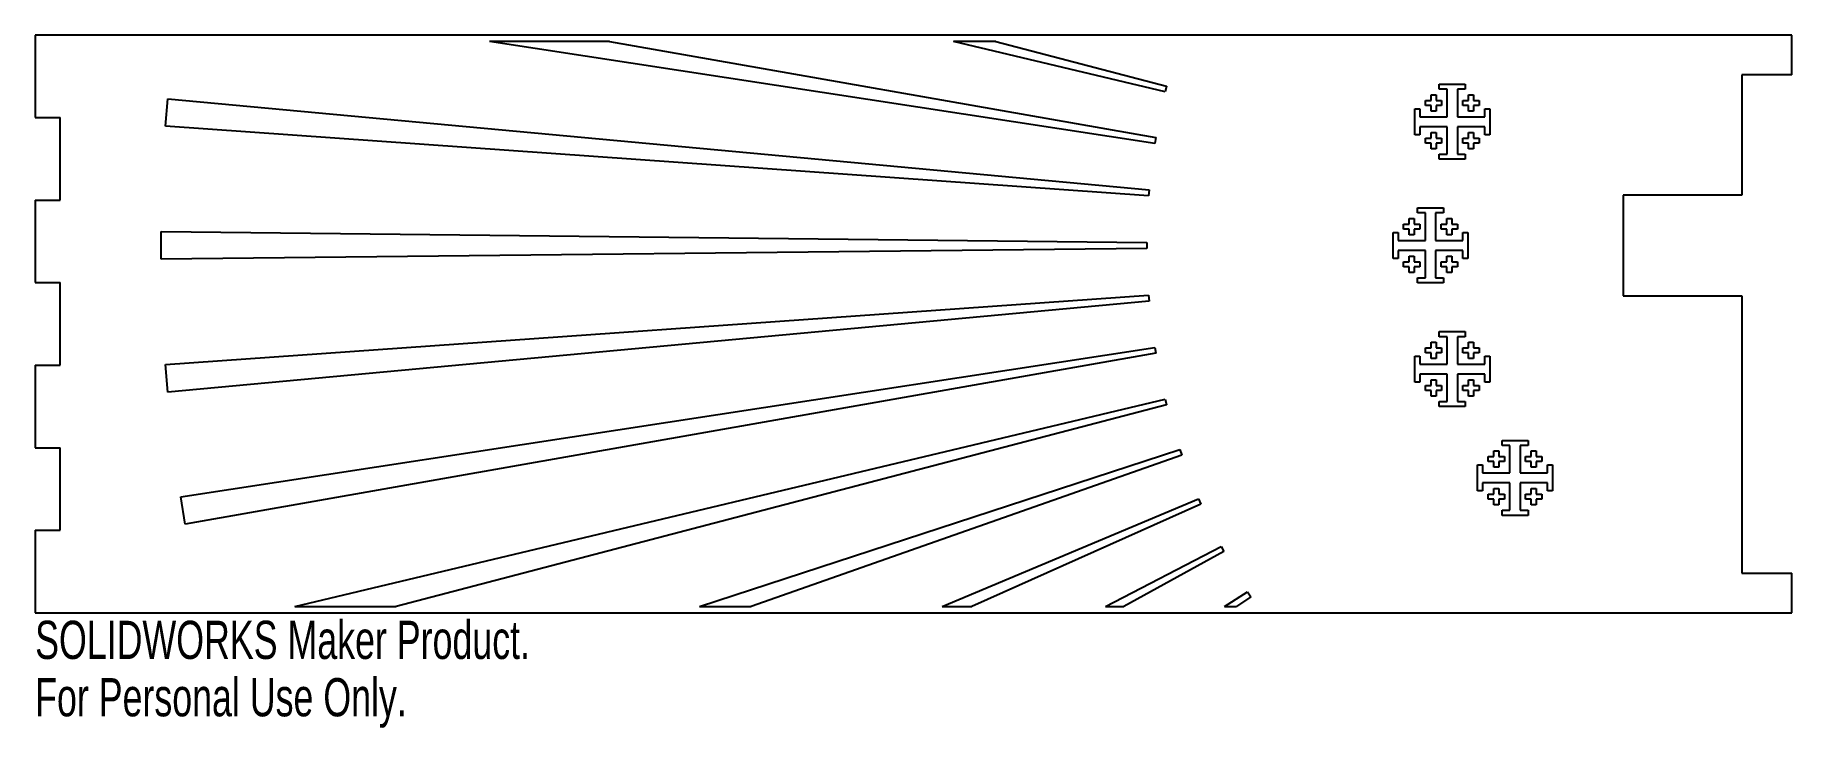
# Model space of a CAD drawing. Header units: inches. Extents: x 0 to 8.75, y -0.57 to 2.88.
import ezdxf

# ---------------------------------------------------------------- set-up
doc = ezdxf.new("R2010")
doc.units = ezdxf.units.IN
doc.header["$MEASUREMENT"] = 0
doc.styles.add('SLDTEXTSTYLE0', font='TXT', dxfattribs={"width": 0.7})

msp = doc.modelspace()

# ---------------------------------------------------------------- linework, layer by layer
at = {"color": 7, "linetype": 'Continuous', "lineweight": 25}
for p, q in [((0, 2.875), (0, 2.4643)), ((8.75, 2.875), (0, 2.875)), ((2.8607, 2.8438), (2.2639, 2.8438)), ((5.5767, 2.3357), (2.2639, 2.8438)), ((2.8607, 2.8438), (5.5815, 2.3649)), ((4.7854, 2.8438), (4.5743, 2.8438)), ((5.6286, 2.5927), (4.5743, 2.8438)), ((4.7854, 2.8438), (5.6358, 2.6213)), ((8.75, 2.6781), (8.75, 2.875)), ((6.9939, 2.6303), (7.1232, 2.6303)), ((6.9939, 2.6053), (6.9939, 2.6303)), ((7.1232, 2.6303), (7.1232, 2.6053)), ((8.75, 2.6781), (8.5, 2.6781)), ((8.5, 2.6781), (8.5, 2.0781)), ((0.6497, 2.4215), (0.6609, 2.5588)), ((0.6609, 2.5588), (5.5483, 2.1048)), ((5.6358, 2.6213), (5.6286, 2.5927)), ((6.9246, 2.5498), (6.9526, 2.5498)), ((6.9246, 2.5247), (6.9246, 2.5498)), ((6.9526, 2.5777), (6.9776, 2.5777)), ((6.9526, 2.5498), (6.9526, 2.5777)), ((6.9776, 2.5777), (6.9776, 2.5498)), ((6.9776, 2.5498), (7.0056, 2.5498)), ((7.0332, 2.6053), (6.9939, 2.6053)), ((7.0056, 2.5498), (7.0056, 2.5247)), ((7.0332, 2.4692), (7.0332, 2.6053)), ((7.0839, 2.6053), (7.0839, 2.4692)), ((7.1232, 2.6053), (7.0839, 2.6053)), ((7.1115, 2.5498), (7.1395, 2.5498)), ((7.1115, 2.5247), (7.1115, 2.5498)), ((7.1395, 2.5777), (7.1645, 2.5777)), ((7.1395, 2.5498), (7.1395, 2.5777)), ((7.1645, 2.5777), (7.1645, 2.5498)), ((7.1645, 2.5498), (7.1925, 2.5498)), ((7.1925, 2.5498), (7.1925, 2.5247)), ((0, 2.4643), (0.125, 2.4643)), ((0.125, 2.0536), (0.125, 2.4643)), ((6.872, 2.5084), (6.897, 2.5084)), ((6.872, 2.3792), (6.872, 2.5084)), ((6.897, 2.5084), (6.897, 2.4692)), ((6.897, 2.4692), (7.0332, 2.4692)), ((6.9526, 2.5247), (6.9246, 2.5247)), ((6.9526, 2.4968), (6.9526, 2.5247)), ((6.9776, 2.4968), (6.9526, 2.4968)), ((6.9776, 2.5247), (6.9776, 2.4968)), ((7.0056, 2.5247), (6.9776, 2.5247)), ((7.0839, 2.4692), (7.2201, 2.4692)), ((7.1395, 2.5247), (7.1115, 2.5247)), ((7.1395, 2.4968), (7.1395, 2.5247)), ((7.1645, 2.4968), (7.1395, 2.4968)), ((7.1645, 2.5247), (7.1645, 2.4968)), ((7.1925, 2.5247), (7.1645, 2.5247)), ((7.2201, 2.5084), (7.2451, 2.5084)), ((7.2201, 2.4692), (7.2201, 2.5084)), ((7.2451, 2.5084), (7.2451, 2.3792)), ((5.5459, 2.0754), (0.6497, 2.4215)), ((5.5815, 2.3649), (5.5767, 2.3357)), ((6.897, 2.3792), (6.872, 2.3792)), ((6.897, 2.4184), (6.897, 2.3792)), ((7.0332, 2.4184), (6.897, 2.4184)), ((6.9246, 2.3628), (6.9526, 2.3628)), ((6.9246, 2.3378), (6.9246, 2.3628)), ((6.9526, 2.3908), (6.9776, 2.3908)), ((6.9526, 2.3628), (6.9526, 2.3908)), ((6.9776, 2.3908), (6.9776, 2.3628)), ((6.9776, 2.3628), (7.0056, 2.3628)), ((7.0056, 2.3628), (7.0056, 2.3378)), ((7.0332, 2.2823), (7.0332, 2.4184)), ((7.0839, 2.4184), (7.0839, 2.2823)), ((7.2201, 2.4184), (7.0839, 2.4184)), ((7.1115, 2.3628), (7.1395, 2.3628)), ((7.1115, 2.3378), (7.1115, 2.3628)), ((7.1395, 2.3908), (7.1645, 2.3908)), ((7.1395, 2.3628), (7.1395, 2.3908)), ((7.1645, 2.3908), (7.1645, 2.3628)), ((7.1645, 2.3628), (7.1925, 2.3628)), ((7.1925, 2.3628), (7.1925, 2.3378)), ((7.2201, 2.3792), (7.2201, 2.4184)), ((7.2451, 2.3792), (7.2201, 2.3792)), ((6.9526, 2.3378), (6.9246, 2.3378)), ((6.9526, 2.3098), (6.9526, 2.3378)), ((6.9776, 2.3098), (6.9526, 2.3098)), ((6.9776, 2.3378), (6.9776, 2.3098)), ((7.0056, 2.3378), (6.9776, 2.3378)), ((6.9939, 2.2823), (7.0332, 2.2823)), ((6.9939, 2.2573), (6.9939, 2.2823)), ((7.0839, 2.2823), (7.1232, 2.2823)), ((7.1395, 2.3378), (7.1115, 2.3378)), ((7.1232, 2.2823), (7.1232, 2.2573)), ((7.1395, 2.3098), (7.1395, 2.3378)), ((7.1645, 2.3098), (7.1395, 2.3098)), ((7.1645, 2.3378), (7.1645, 2.3098)), ((7.1925, 2.3378), (7.1645, 2.3378)), ((7.1232, 2.2573), (6.9939, 2.2573)), ((5.5483, 2.1048), (5.5459, 2.0754)), ((0, 2.0536), (0, 1.6429)), ((0, 2.0536), (0.125, 2.0536)), ((6.8854, 2.0147), (7.0146, 2.0147)), ((6.8854, 1.9897), (6.8854, 2.0147)), ((7.0146, 2.0147), (7.0146, 1.9897)), ((8.5, 2.0781), (7.9094, 2.0781)), ((7.9094, 2.0781), (7.9094, 1.5781)), ((6.8161, 1.9341), (6.844, 1.9341)), ((6.8161, 1.9091), (6.8161, 1.9341)), ((6.844, 1.9621), (6.8691, 1.9621)), ((6.844, 1.9341), (6.844, 1.9621)), ((6.8691, 1.9621), (6.8691, 1.9341)), ((6.8691, 1.9341), (6.897, 1.9341)), ((6.9246, 1.9897), (6.8854, 1.9897)), ((6.897, 1.9341), (6.897, 1.9091)), ((6.9246, 1.8535), (6.9246, 1.9897)), ((6.9754, 1.9897), (6.9754, 1.8535)), ((7.0146, 1.9897), (6.9754, 1.9897)), ((7.003, 1.9341), (7.0309, 1.9341)), ((7.003, 1.9091), (7.003, 1.9341)), ((7.0309, 1.9621), (7.056, 1.9621)), ((7.0309, 1.9341), (7.0309, 1.9621)), ((7.056, 1.9621), (7.056, 1.9341)), ((7.056, 1.9341), (7.0839, 1.9341)), ((7.0839, 1.9341), (7.0839, 1.9091)), ((0.6283, 1.897), (5.5364, 1.8429)), ((0.6283, 1.7593), (0.6283, 1.897)), ((5.5364, 1.8429), (5.5364, 1.8134)), ((6.7635, 1.8928), (6.7885, 1.8928)), ((6.7635, 1.7635), (6.7635, 1.8928)), ((6.7885, 1.8928), (6.7885, 1.8535)), ((6.7885, 1.8535), (6.9246, 1.8535)), ((6.844, 1.9091), (6.8161, 1.9091)), ((6.844, 1.8811), (6.844, 1.9091)), ((6.8691, 1.8811), (6.844, 1.8811)), ((6.8691, 1.9091), (6.8691, 1.8811)), ((6.897, 1.9091), (6.8691, 1.9091)), ((6.9754, 1.8535), (7.1115, 1.8535)), ((7.0309, 1.9091), (7.003, 1.9091)), ((7.0309, 1.8811), (7.0309, 1.9091)), ((7.056, 1.8811), (7.0309, 1.8811)), ((7.056, 1.9091), (7.056, 1.8811)), ((7.0839, 1.9091), (7.056, 1.9091)), ((7.1115, 1.8928), (7.1365, 1.8928)), ((7.1115, 1.8535), (7.1115, 1.8928)), ((7.1365, 1.8928), (7.1365, 1.7635)), ((5.5364, 1.8134), (0.6283, 1.7593)), ((6.7885, 1.7635), (6.7635, 1.7635)), ((6.7885, 1.8028), (6.7885, 1.7635)), ((6.9246, 1.8028), (6.7885, 1.8028)), ((6.844, 1.7752), (6.8691, 1.7752)), ((6.844, 1.7472), (6.844, 1.7752)), ((6.8691, 1.7752), (6.8691, 1.7472)), ((6.9246, 1.6666), (6.9246, 1.8028)), ((6.9754, 1.8028), (6.9754, 1.6666)), ((7.1115, 1.8028), (6.9754, 1.8028)), ((7.0309, 1.7752), (7.056, 1.7752)), ((7.0309, 1.7472), (7.0309, 1.7752)), ((7.056, 1.7752), (7.056, 1.7472)), ((7.1115, 1.7635), (7.1115, 1.8028)), ((7.1365, 1.7635), (7.1115, 1.7635)), ((6.8161, 1.7472), (6.844, 1.7472)), ((6.8161, 1.7222), (6.8161, 1.7472)), ((6.844, 1.7222), (6.8161, 1.7222)), ((6.844, 1.6942), (6.844, 1.7222)), ((6.8691, 1.6942), (6.844, 1.6942)), ((6.8691, 1.7472), (6.897, 1.7472)), ((6.8691, 1.7222), (6.8691, 1.6942)), ((6.897, 1.7222), (6.8691, 1.7222)), ((6.8854, 1.6666), (6.9246, 1.6666)), ((6.8854, 1.6416), (6.8854, 1.6666)), ((6.897, 1.7472), (6.897, 1.7222)), ((6.9754, 1.6666), (7.0146, 1.6666)), ((7.003, 1.7472), (7.0309, 1.7472)), ((7.003, 1.7222), (7.003, 1.7472)), ((7.0309, 1.7222), (7.003, 1.7222)), ((7.0146, 1.6666), (7.0146, 1.6416)), ((7.0309, 1.6942), (7.0309, 1.7222)), ((7.056, 1.6942), (7.0309, 1.6942)), ((7.056, 1.7472), (7.0839, 1.7472)), ((7.056, 1.7222), (7.056, 1.6942)), ((7.0839, 1.7222), (7.056, 1.7222)), ((7.0839, 1.7472), (7.0839, 1.7222)), ((0, 1.6429), (0.125, 1.6429)), ((0.125, 1.2321), (0.125, 1.6429)), ((0.6497, 1.2348), (5.5459, 1.5809)), ((5.5459, 1.5809), (5.5483, 1.5515)), ((7.0146, 1.6416), (6.8854, 1.6416)), ((7.9094, 1.5781), (8.5, 1.5781)), ((8.5, 1.5781), (8.5, 0.1969)), ((5.5483, 1.5515), (0.6609, 1.0975)), ((0.725, 0.5765), (5.5767, 1.3206)), ((5.5767, 1.3206), (5.5815, 1.2914)), ((6.9246, 1.3185), (6.9526, 1.3185)), ((6.9246, 1.2935), (6.9246, 1.3185)), ((6.9526, 1.3465), (6.9776, 1.3465)), ((6.9526, 1.3185), (6.9526, 1.3465)), ((6.9776, 1.3465), (6.9776, 1.3185)), ((6.9776, 1.3185), (7.0056, 1.3185)), ((6.9939, 1.399), (7.1232, 1.399)), ((6.9939, 1.374), (6.9939, 1.399)), ((7.0332, 1.374), (6.9939, 1.374)), ((7.0056, 1.3185), (7.0056, 1.2935)), ((7.0332, 1.2379), (7.0332, 1.374)), ((7.0839, 1.374), (7.0839, 1.2379)), ((7.1232, 1.374), (7.0839, 1.374)), ((7.1115, 1.3185), (7.1395, 1.3185)), ((7.1115, 1.2935), (7.1115, 1.3185)), ((7.1232, 1.399), (7.1232, 1.374)), ((7.1395, 1.3465), (7.1645, 1.3465)), ((7.1395, 1.3185), (7.1395, 1.3465)), ((7.1645, 1.3465), (7.1645, 1.3185)), ((7.1645, 1.3185), (7.1925, 1.3185)), ((7.1925, 1.3185), (7.1925, 1.2935)), ((0, 1.2321), (0, 0.8214)), ((0, 1.2321), (0.125, 1.2321)), ((0.6609, 1.0975), (0.6497, 1.2348)), ((5.5815, 1.2914), (0.7474, 0.4406)), ((6.872, 1.2771), (6.897, 1.2771)), ((6.872, 1.1479), (6.872, 1.2771)), ((6.897, 1.2771), (6.897, 1.2379)), ((6.897, 1.2379), (7.0332, 1.2379)), ((6.9526, 1.2935), (6.9246, 1.2935)), ((6.9526, 1.2655), (6.9526, 1.2935)), ((6.9776, 1.2655), (6.9526, 1.2655)), ((6.9776, 1.2935), (6.9776, 1.2655)), ((7.0056, 1.2935), (6.9776, 1.2935)), ((7.0839, 1.2379), (7.2201, 1.2379)), ((7.1395, 1.2935), (7.1115, 1.2935)), ((7.1395, 1.2655), (7.1395, 1.2935)), ((7.1645, 1.2655), (7.1395, 1.2655)), ((7.1645, 1.2935), (7.1645, 1.2655)), ((7.1925, 1.2935), (7.1645, 1.2935)), ((7.2201, 1.2771), (7.2451, 1.2771)), ((7.2201, 1.2379), (7.2201, 1.2771)), ((7.2451, 1.2771), (7.2451, 1.1479)), ((6.897, 1.1479), (6.872, 1.1479)), ((6.897, 1.1871), (6.897, 1.1479)), ((7.0332, 1.1871), (6.897, 1.1871)), ((6.9526, 1.1595), (6.9776, 1.1595)), ((6.9526, 1.1316), (6.9526, 1.1595)), ((6.9776, 1.1595), (6.9776, 1.1316)), ((7.0332, 1.051), (7.0332, 1.1871)), ((7.0839, 1.1871), (7.0839, 1.051)), ((7.2201, 1.1871), (7.0839, 1.1871)), ((7.1395, 1.1595), (7.1645, 1.1595)), ((7.1395, 1.1316), (7.1395, 1.1595)), ((7.1645, 1.1595), (7.1645, 1.1316)), ((7.2201, 1.1479), (7.2201, 1.1871)), ((7.2451, 1.1479), (7.2201, 1.1479)), ((1.2932, 0.0312), (5.6286, 1.0636)), ((5.6286, 1.0636), (5.6358, 1.035)), ((6.9246, 1.1316), (6.9526, 1.1316)), ((6.9246, 1.1065), (6.9246, 1.1316)), ((6.9526, 1.1065), (6.9246, 1.1065)), ((6.9526, 1.0786), (6.9526, 1.1065)), ((6.9776, 1.0786), (6.9526, 1.0786)), ((6.9776, 1.1316), (7.0056, 1.1316)), ((6.9776, 1.1065), (6.9776, 1.0786)), ((7.0056, 1.1065), (6.9776, 1.1065)), ((6.9939, 1.051), (7.0332, 1.051)), ((6.9939, 1.026), (6.9939, 1.051)), ((7.0056, 1.1316), (7.0056, 1.1065)), ((7.0839, 1.051), (7.1232, 1.051)), ((7.1115, 1.1316), (7.1395, 1.1316)), ((7.1115, 1.1065), (7.1115, 1.1316)), ((7.1395, 1.1065), (7.1115, 1.1065)), ((7.1232, 1.051), (7.1232, 1.026)), ((7.1395, 1.0786), (7.1395, 1.1065)), ((7.1645, 1.0786), (7.1395, 1.0786)), ((7.1645, 1.1316), (7.1925, 1.1316)), ((7.1645, 1.1065), (7.1645, 1.0786)), ((7.1925, 1.1065), (7.1645, 1.1065)), ((7.1925, 1.1316), (7.1925, 1.1065)), ((5.6358, 1.035), (1.7983, 0.0312)), ((7.1232, 1.026), (6.9939, 1.026)), ((0, 0.8214), (0.125, 0.8214)), ((0.125, 0.4107), (0.125, 0.8214)), ((3.3091, 0.0312), (5.7013, 0.8117)), ((5.7013, 0.8117), (5.7108, 0.7838)), ((7.2652, 0.8051), (7.2902, 0.8051)), ((7.2652, 0.7771), (7.2652, 0.8051)), ((7.2902, 0.8051), (7.2902, 0.7771)), ((7.3065, 0.8577), (7.4358, 0.8577)), ((7.3065, 0.8327), (7.3065, 0.8577)), ((7.3457, 0.8327), (7.3065, 0.8327)), ((7.3457, 0.6965), (7.3457, 0.8327)), ((7.3965, 0.8327), (7.3965, 0.6965)), ((7.4358, 0.8327), (7.3965, 0.8327)), ((7.4358, 0.8577), (7.4358, 0.8327)), ((7.4521, 0.8051), (7.4771, 0.8051)), ((7.4521, 0.7771), (7.4521, 0.8051)), ((7.4771, 0.8051), (7.4771, 0.7771)), ((5.7108, 0.7838), (3.5659, 0.0312)), ((7.1846, 0.7358), (7.2096, 0.7358)), ((7.1846, 0.6065), (7.1846, 0.7358)), ((7.2096, 0.7358), (7.2096, 0.6965)), ((7.2372, 0.7771), (7.2652, 0.7771)), ((7.2372, 0.7521), (7.2372, 0.7771)), ((7.2652, 0.7521), (7.2372, 0.7521)), ((7.2652, 0.7241), (7.2652, 0.7521)), ((7.2902, 0.7241), (7.2652, 0.7241)), ((7.2902, 0.7771), (7.3181, 0.7771)), ((7.2902, 0.7521), (7.2902, 0.7241)), ((7.3181, 0.7521), (7.2902, 0.7521)), ((7.3181, 0.7771), (7.3181, 0.7521)), ((7.4241, 0.7771), (7.4521, 0.7771)), ((7.4241, 0.7521), (7.4241, 0.7771)), ((7.4521, 0.7521), (7.4241, 0.7521)), ((7.4521, 0.7241), (7.4521, 0.7521)), ((7.4771, 0.7241), (7.4521, 0.7241)), ((7.4771, 0.7771), (7.5051, 0.7771)), ((7.4771, 0.7521), (7.4771, 0.7241)), ((7.5051, 0.7521), (7.4771, 0.7521)), ((7.5051, 0.7771), (7.5051, 0.7521)), ((7.5326, 0.7358), (7.5576, 0.7358)), ((7.5326, 0.6965), (7.5326, 0.7358)), ((7.5576, 0.7358), (7.5576, 0.6065)), ((7.2096, 0.6965), (7.3457, 0.6965)), ((7.2096, 0.6457), (7.2096, 0.6065)), ((7.3457, 0.6457), (7.2096, 0.6457)), ((7.2652, 0.6182), (7.2902, 0.6182)), ((7.2652, 0.5902), (7.2652, 0.6182)), ((7.2902, 0.6182), (7.2902, 0.5902)), ((7.3457, 0.5096), (7.3457, 0.6457)), ((7.3965, 0.6965), (7.5326, 0.6965)), ((7.3965, 0.6457), (7.3965, 0.5096)), ((7.5326, 0.6457), (7.3965, 0.6457)), ((7.4521, 0.6182), (7.4771, 0.6182)), ((7.4521, 0.5902), (7.4521, 0.6182)), ((7.4771, 0.6182), (7.4771, 0.5902)), ((7.5326, 0.6065), (7.5326, 0.6457)), ((0.7474, 0.4406), (0.725, 0.5765)), ((4.5173, 0.0312), (5.7943, 0.5666)), ((5.806, 0.5395), (4.6649, 0.0312)), ((5.7943, 0.5666), (5.806, 0.5395)), ((7.2096, 0.6065), (7.1846, 0.6065)), ((7.2372, 0.5902), (7.2652, 0.5902)), ((7.2372, 0.5652), (7.2372, 0.5902)), ((7.2652, 0.5652), (7.2372, 0.5652)), ((7.2652, 0.5372), (7.2652, 0.5652)), ((7.2902, 0.5372), (7.2652, 0.5372)), ((7.2902, 0.5902), (7.3181, 0.5902)), ((7.2902, 0.5652), (7.2902, 0.5372)), ((7.3181, 0.5652), (7.2902, 0.5652)), ((7.3181, 0.5902), (7.3181, 0.5652)), ((7.4241, 0.5902), (7.4521, 0.5902)), ((7.4241, 0.5652), (7.4241, 0.5902)), ((7.4521, 0.5652), (7.4241, 0.5652)), ((7.4521, 0.5372), (7.4521, 0.5652)), ((7.4771, 0.5372), (7.4521, 0.5372)), ((7.4771, 0.5902), (7.5051, 0.5902)), ((7.4771, 0.5652), (7.4771, 0.5372)), ((7.5051, 0.5652), (7.4771, 0.5652)), ((7.5051, 0.5902), (7.5051, 0.5652)), ((7.5576, 0.6065), (7.5326, 0.6065)), ((7.3065, 0.5096), (7.3457, 0.5096)), ((7.3065, 0.4846), (7.3065, 0.5096)), ((7.4358, 0.4846), (7.3065, 0.4846)), ((7.3965, 0.5096), (7.4358, 0.5096)), ((7.4358, 0.5096), (7.4358, 0.4846)), ((0, 0.4107), (0, 0)), ((0, 0.4107), (0.125, 0.4107)), ((5.3313, 0.0312), (5.907, 0.3299)), ((5.9208, 0.3038), (5.4226, 0.0312)), ((5.907, 0.3299), (5.9208, 0.3038)), ((8.5, 0.1969), (8.75, 0.1969)), ((8.75, 0), (8.75, 0.1969)), ((5.9239, 0.0312), (6.0385, 0.1031)), ((6.0385, 0.1031), (6.0545, 0.0783)), ((0, 0), (8.75, 0)), ((1.2932, 0.0312), (1.7983, 0.0312)), ((3.3091, 0.0312), (3.5659, 0.0312)), ((4.5173, 0.0312), (4.6649, 0.0312)), ((5.3313, 0.0312), (5.4226, 0.0312)), ((5.9239, 0.0312), (5.983, 0.0312)), ((6.0545, 0.0783), (5.983, 0.0312))]:
    msp.add_line(p, q, dxfattribs=at)

# ---------------------------------------------------------------- texts
at = {"color": 7, "linetype": 'Continuous', "char_height": 0.1903, "attachment_point": 1, "style": 'SLDTEXTSTYLE0'}
for s, insert in [('SOLIDWORKS Maker Product.', (0, -0.0401)), ('For Personal Use Only.', (0, -0.3256))]:
    msp.add_mtext(s, dxfattribs=dict(at, insert=insert))

doc.saveas('drawing.dxf')
